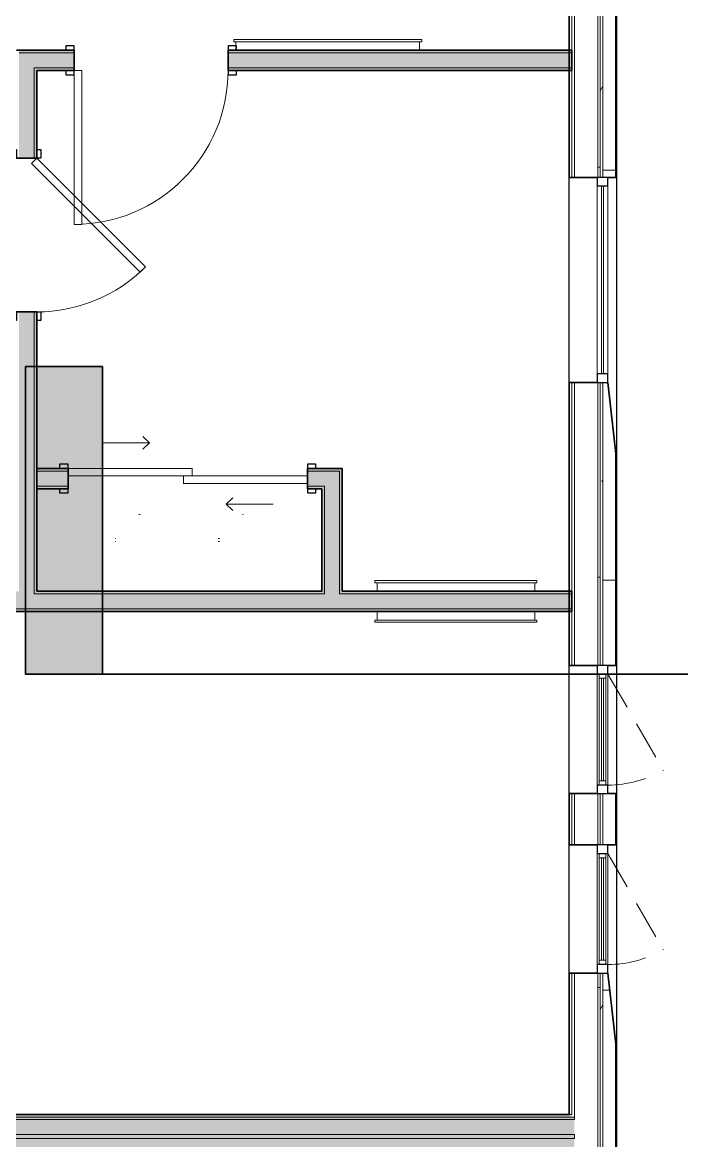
# Model space of a CAD drawing. Header units: inches. Extents: x 6 to 8416, y -388 to 6104.
# Drawn here: x 7813.6 to 7967.9, y 828.8 to 1090.6 of the extents above; entities that cross this region are included whole.
import ezdxf

# ---------------------------------------------------------------- set-up
doc = ezdxf.new("R2010")
doc.units = ezdxf.units.IN
doc.header["$MEASUREMENT"] = 0
doc.linetypes.add('Dot 1_16_', pattern=[24, 0, -24])
doc.linetypes.add('Hidden 3_16_', pattern=[13.5, 9, -4.5])
for name, color, linetype, lineweight in [('A-DOOR', 31, 'Continuous', 18), ('A-DOOR-FRAM', 31, 'Continuous', 25), ('A-GLAZ', 151, 'Continuous', 25), ('A-GLAZ-SILL', 1, 'Continuous', 18), ('A-ROOM', 32, 'Continuous', 13), ('A-WALL', 113, 'Continuous', 25), ('A-WALL-PATT', 111, 'Continuous', 35), ('G-ANNO-SYMB', 111, 'Continuous', 13), ('I-WALL', 2, 'Continuous', 25), ('Q-CASE', 31, 'Continuous', 18), ('Q-SPCQ', 91, 'Continuous', 18)]:
    doc.layers.add(name, color=color, linetype=linetype, lineweight=lineweight)
pattern_1 = [(0, (4127.29, 0), (61.44, 15.36), [5.069, -41.011, 5.069, -41.011, -245.76]), (0, (4127.29, 0), (61.44, 15.36), [-92.16, 5.069, -87.091, 5.069, -41.011, -107.52]), (0, (4127.29, 0), (61.44, 15.36), [-230.4, 5.069, -25.651, 5.069, -71.731]), (120, (4150.33, 7.68), (-44.02215, 45.5286), [5.069, -41.011, 5.069, -41.011, -245.76]), (120, (4150.33, 7.68), (-44.02215, 45.5286), [-92.16, 5.069, -87.091, 5.069, -41.011, -107.52]), (120, (4150.33, 7.68), (-44.02215, 45.5286), [-230.4, 5.069, -25.651, 5.069, -71.731]), (240, (4158.01, 38.4), (-17.41785, -60.8886), [5.069, -41.011, 5.069, -41.011, -245.76]), (240, (4158.01, 38.4), (-17.41785, -60.8886), [-92.16, 5.069, -87.091, 5.069, -41.011, -107.52]), (240, (4158.01, 38.4), (-17.41785, -60.8886), [-230.4, 5.069, -25.651, 5.069, -71.731])]

# ---------------------------------------------------------------- blocks, each defined once
blk = doc.blocks.new('Unit-Single-Flush-ICC ADA-AM - 36_ x 84_-NR _U-BA _ BATH_-6560894-LEVEL 3 - PLAN Copy 1 Copy 1')
at = {"layer": 'A-DOOR'}
for p, q in [((16.76, -1.14), (-8.69, -26.59)), ((18, -2.38), (-7.46, -27.83)), ((16.76, -1.14), (18, -2.38)), ((-8.69, -26.59), (-7.46, -27.83))]:
    blk.add_line(p, q, dxfattribs=at)
at = {"layer": 'A-DOOR', "lineweight": 9}
blk.add_arc((18, -2.38), 36, 180, 225, dxfattribs=at)
at = {"layer": 'A-DOOR-FRAM'}
for p, q in [((-20, 2.38), (-20, 3.38)), ((-20, 3.38), (-18, 3.38)), ((-18, 3.38), (-18, 2.38)), ((18, 2.38), (18, 3.38)), ((18, 3.38), (20, 3.38)), ((20, 3.38), (20, 2.38)), ((-18, 2.38), (-20, 2.38)), ((20, 2.38), (18, 2.38)), ((-20, -2.38), (-18, -2.38)), ((-20, -3.37), (-20, -2.38)), ((-18, -2.38), (-18, -3.37)), ((18, -2.38), (20, -2.38)), ((18, -3.37), (18, -2.38)), ((20, -2.38), (20, -3.37)), ((-18, -3.37), (-20, -3.37)), ((20, -3.37), (18, -3.37))]:
    blk.add_line(p, q, dxfattribs=at)
at = {"layer": 'A-DOOR-FRAM', "lineweight": 18}
for p, q in [((-20, 3.38), (-18, 3.38)), ((-20, 3.38), (-20, 2.38)), ((-18, 3.38), (-18, 2.38)), ((18, 3.38), (20, 3.38)), ((18, 3.38), (18, 2.38)), ((20, 3.38), (20, 2.38)), ((-18, 2.38), (-20, 2.38)), ((20, 2.38), (18, 2.38)), ((-20, -3.37), (-20, -2.38)), ((-20, -2.38), (-18, -2.38)), ((-18, -3.37), (-18, -2.38)), ((18, -3.37), (18, -2.38)), ((18, -2.38), (18.38, -2.38)), ((18.38, -2.38), (20, -2.38)), ((20, -3.37), (20, -2.38)), ((-18, -3.37), (-20, -3.37)), ((20, -3.37), (18, -3.37))]:
    blk.add_line(p, q, dxfattribs=at)
blk = doc.blocks.new('Unit-Double-Sliding-Flush-ICC ADA-AM - 56_ x 84_-FG-NR __U-S2 _ SLIDING CLOSET_-5466156-LEVEL 3 - PLAN Copy 1 Copy 1')
at = {"layer": 'A-DOOR', "lineweight": 9}
for p, q in [((-20, 13.375), (-9, 13.375)), ((-10.5, 14.875), (-9, 13.375)), ((-9, 13.375), (-10.5, 11.875)), ((1, 7.375), (-28, 7.375)), ((-28, 7.375), (-28, 5.625)), ((-28, 5.625), (-1, 5.625)), ((-1, 5.625), (1, 5.625)), ((1, 5.625), (-1, 5.625)), ((-1, 3.875), (-1, 5.625)), ((1, 7.375), (1, 5.625)), ((28, 5.625), (1, 5.625)), ((28, 3.875), (28, 5.625)), ((-1, 3.875), (28, 3.875)), ((9, -1), (10.5, 0.5)), ((10.5, -2.5), (9, -1)), ((20, -1), (9, -1))]:
    blk.add_line(p, q, dxfattribs=at)
at = {"layer": 'A-DOOR'}
for p, q in [((1, 7.375), (-28, 7.375)), ((-28, 7.375), (-28, 5.625)), ((-28, 5.625), (1, 5.625)), ((28, 5.625), (-1, 5.625)), ((-1, 5.625), (-1, 3.875)), ((1, 5.625), (1, 7.375)), ((28, 3.875), (28, 5.625)), ((-1, 3.875), (28, 3.875))]:
    blk.add_line(p, q, dxfattribs=at)
at = {"layer": 'A-DOOR-FRAM'}
for p, q in [((-28, 8.375), (-30, 8.375)), ((-30, 8.375), (-30, 7.375)), ((-28, 7.375), (-28, 8.375)), ((30, 8.375), (28, 8.375)), ((28, 8.375), (28, 7.375)), ((30, 7.375), (30, 8.375)), ((-30, 7.375), (-28, 7.375)), ((28, 7.375), (30, 7.375)), ((-28, 2.625), (-30, 2.625)), ((-30, 2.625), (-30, 1.625)), ((-28, 1.625), (-28, 2.625)), ((30, 2.625), (28, 2.625)), ((28, 2.625), (28, 1.625)), ((30, 1.625), (30, 2.625)), ((-30, 1.625), (-28, 1.625)), ((28, 1.625), (30, 1.625))]:
    blk.add_line(p, q, dxfattribs=at)
at = {"layer": 'A-DOOR-FRAM', "lineweight": 18}
for p, q in [((-28, 8.375), (-30, 8.375)), ((-30, 8.375), (-30, 7.375)), ((-28, 8.375), (-28, 7.375)), ((30, 8.375), (28, 8.375)), ((28, 8.375), (28, 7.375)), ((30, 8.375), (30, 7.375)), ((-30, 7.375), (-28, 7.375)), ((28, 7.375), (30, 7.375)), ((-28, 2.625), (-30, 2.625)), ((-30, 2.625), (-30, 1.625)), ((-28, 2.625), (-28, 1.625)), ((30, 2.625), (28, 2.625)), ((28, 2.625), (28, 1.625)), ((30, 2.625), (30, 1.625)), ((-30, 1.625), (-28, 1.625)), ((28, 1.625), (30, 1.625))]:
    blk.add_line(p, q, dxfattribs=at)
blk = doc.blocks.new('CW Closet Shelf-AM - CW Closet Shelf-AM-5481446-LEVEL 3 - PLAN Copy 1 Copy 1')
at = {"layer": 'Q-CASE', "linetype": 'Dot 1_16_', "lineweight": 9}
for p, q in [((-32.64, -42), (-32.64, -24)), ((-32.64, -24), (34.11, -24)), ((34.11, -24), (34.11, -42)), ((-32.64, -35.62), (34.11, -35.62)), ((-32.64, -36.37), (34.11, -36.37)), ((34.11, -42), (-32.64, -42))]:
    blk.add_line(p, q, dxfattribs=at)
blk = doc.blocks.new('Unit-Single-Flush-ICC ADA-AM - 36_ x 84_-NR _U-BE _ BED_-V193-LEVEL 3 - PLAN Copy 1 Copy 1')
at = {"layer": 'A-DOOR'}
for p, q in [((16.25, 38.38), (18, 38.38)), ((16.25, 2.37), (16.25, 38.38)), ((18, 2.37), (18, 38.38)), ((16.25, 2.37), (18, 2.37))]:
    blk.add_line(p, q, dxfattribs=at)
at = {"layer": 'A-DOOR', "lineweight": 9}
blk.add_arc((18, 2.37), 36, 90, 180, dxfattribs=at)
at = {"layer": 'A-DOOR-FRAM'}
for p, q in [((-18, 3.37), (-20, 3.37)), ((-20, 3.37), (-20, 2.37)), ((-18, 2.37), (-18, 3.37)), ((20, 3.37), (18, 3.37)), ((18, 3.37), (18, 2.37)), ((20, 2.37), (20, 3.37)), ((-20, 2.37), (-18, 2.37)), ((18, 2.37), (20, 2.37)), ((-18, -2.38), (-20, -2.38)), ((-20, -2.38), (-20, -3.38)), ((-18, -3.38), (-18, -2.38)), ((20, -2.38), (18, -2.38)), ((18, -2.38), (18, -3.38)), ((20, -3.38), (20, -2.38)), ((-20, -3.38), (-18, -3.38)), ((18, -3.38), (20, -3.38))]:
    blk.add_line(p, q, dxfattribs=at)
at = {"layer": 'A-DOOR-FRAM', "lineweight": 18}
for p, q in [((-18, 3.37), (-20, 3.37)), ((-20, 3.37), (-20, 2.37)), ((-18, 3.37), (-18, 2.37)), ((20, 3.37), (18, 3.37)), ((18, 3.37), (18, 2.37)), ((20, 3.37), (20, 2.37)), ((-20, 2.37), (-18, 2.37)), ((18, 2.37), (20, 2.37)), ((-20, -3.38), (-20, -2.38)), ((-18, -2.38), (-19.84, -2.38)), ((-18, -3.38), (-18, -2.38)), ((18, -3.38), (18, -2.38)), ((20, -2.38), (18, -2.38)), ((20, -3.38), (20, -2.38)), ((-19.84, -3.38), (-18, -3.38)), ((18, -3.38), (20, -3.38))]:
    blk.add_line(p, q, dxfattribs=at)
blk = doc.blocks.new('FR TV-AM - 50_-V549-LEVEL 3 - PLAN Copy 1 Copy 1')
at = {"layer": 'Q-SPCQ'}
for p, q in [((23.59, 0), (-19.25, 0)), ((-19.25, 0), (-19.25, -2)), ((23.75, -0.92), (23.75, 0)), ((-19.25, -2), (-19.75, -2)), ((-19.75, -2), (-19.75, -2.5)), ((-19.75, -2.5), (24.25, -2.5)), ((-19.75, -2.5), (24.25, -2.5)), ((-19.25, -2), (23.75, -2)), ((23.75, -2), (23.75, -1)), ((24.25, -2), (23.75, -2)), ((24.25, -2.5), (24.25, -2))]:
    blk.add_line(p, q, dxfattribs=at)
blk = doc.blocks.new('FR TV-AM - 43_-V547-LEVEL 3 - PLAN Copy 1 Copy 1')
at = {"layer": 'Q-SPCQ'}
for p, q in [((20.7, 0), (-16.2, 0)), ((-16.2, 0), (-16.2, -2)), ((20.7, -2), (20.7, 0)), ((-16.2, -2), (-16.7, -2)), ((-16.7, -2), (-16.7, -2.5)), ((-16.7, -2.5), (21.2, -2.5)), ((-16.7, -2.5), (21.2, -2.5)), ((-16.2, -2), (20.7, -2)), ((21.2, -2), (20.7, -2)), ((21.2, -2.5), (21.2, -2))]:
    blk.add_line(p, q, dxfattribs=at)
blk = doc.blocks.new('1-2 WD Adaptive - 2_-6_x5_-0_-12420713-LEVEL 3 - PLAN Copy 1 Copy 1')
at = {"layer": 'A-GLAZ', "linetype": 'Hidden 3_16_', "lineweight": 9}
blk.add_line((-13, 3.53125), (9.51666, 16.53125), dxfattribs=at)
at = {"layer": 'A-GLAZ', "lineweight": 9}
for p, q in [((15, 5.53125), (-15, 5.53125)), ((-15, 5.53125), (15, 5.53125)), ((-15, 1.03125), (-15, 3.53125)), ((15, 3.53125), (-15, 3.53125)), ((13, 3.53125), (-13, 3.53125)), ((-13, 1.03125), (-13, 3.53125)), ((-13, 3.03125), (-12, 3.03125)), ((-12, 1.53125), (-12, 3.03125)), ((12, 3.03125), (13, 3.03125)), ((12, 3.03125), (12, 1.53125)), ((13, 3.53125), (13, 1.03125)), ((15, 1.03125), (15, 3.53125)), ((-15, 1.03125), (15, 1.03125)), ((-13, 1.53125), (-12, 1.53125)), ((-13, 1.03125), (13, 1.03125)), ((-12, 2.53125), (12, 2.53125)), ((-12, 2.03125), (-12, 2.53125)), ((12, 2.03125), (-12, 2.03125)), ((12, 2.53125), (12, 2.03125)), ((12, 1.53125), (13, 1.53125)), ((-15, -5.53125), (15, -5.53125)), ((15, -5.53125), (-15, -5.53125))]:
    blk.add_line(p, q, dxfattribs=at)
at = {"layer": 'A-GLAZ'}
for p, q in [((-13, 3.53125), (-15, 3.53125)), ((-15, 3.53125), (-15, 1.03125)), ((-13, 1.03125), (-13, 3.53125)), ((13, 3.53125), (13, 1.03125)), ((15, 3.53125), (13, 3.53125)), ((15, 1.03125), (15, 3.53125)), ((-15, 1.03125), (-13, 1.03125)), ((13, 1.03125), (15, 1.03125))]:
    blk.add_line(p, q, dxfattribs=at)
at = {"layer": 'A-GLAZ', "lineweight": 18}
for p, q in [((12, 2.53125), (-12, 2.53125)), ((-12, 2.53125), (-12, 2.03125)), ((-12, 2.03125), (12, 2.03125)), ((12, 2.03125), (12, 2.53125))]:
    blk.add_line(p, q, dxfattribs=at)
at = {"layer": 'A-GLAZ', "linetype": 'Hidden 3_16_', "lineweight": 9}
blk.add_arc((-13, 3.53125), 26, 0, 30, dxfattribs=at)
at = {"layer": 'A-GLAZ-SILL'}
for p, q in [((-12, 3.03125), (-13, 3.03125)), ((-13, 3.03125), (-13, 1.53125)), ((12, 3.03125), (-12, 3.03125)), ((-12, 1.53125), (-12, 3.03125)), ((12, 3.03125), (12, 1.53125)), ((13, 3.03125), (12, 3.03125)), ((13, 1.53125), (13, 3.03125)), ((-13, 1.53125), (-12, 1.53125)), ((12, 1.53125), (-12, 1.53125)), ((12, 1.53125), (13, 1.53125))]:
    blk.add_line(p, q, dxfattribs=at)
blk = doc.blocks.new('1-2 WD Adaptive-Recess-TS - 2_-6_x5_-0_ - 1_-6_ Recess L-19713989-LEVEL 3 - PLAN Copy 1 Copy 1')
at = {"layer": 'A-GLAZ', "linetype": 'Hidden 3_16_', "lineweight": 9}
blk.add_line((-13, 3.53125), (9.51666, 16.53125), dxfattribs=at)
at = {"layer": 'A-GLAZ', "lineweight": 9}
for p, q in [((33, 5.53125), (-15, 5.53125)), ((-15, 5.53125), (33, 5.53125)), ((-15, 1.03125), (-15, 3.53125)), ((15, 3.53125), (-15, 3.53125)), ((13, 3.53125), (-13, 3.53125)), ((-13, 1.03125), (-13, 3.53125)), ((-13, 3.03125), (-12, 3.03125)), ((-12, 1.53125), (-12, 3.03125)), ((12, 3.03125), (13, 3.03125)), ((12, 3.03125), (12, 1.53125)), ((13, 3.53125), (13, 1.03125)), ((15, 1.03125), (15, 3.53125)), ((-15, 1.03125), (15, 1.03125)), ((-13, 1.53125), (-12, 1.53125)), ((-13, 1.03125), (13, 1.03125)), ((-12, 2.53125), (12, 2.53125)), ((-12, 2.03125), (-12, 2.53125)), ((12, 2.03125), (-12, 2.03125)), ((12, 2.53125), (12, 2.03125)), ((12, 1.53125), (13, 1.53125)), ((-15, -5.53125), (15, -5.53125)), ((15, -5.53125), (-15, -5.53125))]:
    blk.add_line(p, q, dxfattribs=at)
at = {"layer": 'A-GLAZ'}
for p, q in [((-13, 3.53125), (-15, 3.53125)), ((-15, 3.53125), (-15, 1.03125)), ((-13, 1.03125), (-13, 3.53125)), ((13, 3.53125), (13, 1.03125)), ((15, 3.53125), (13, 3.53125)), ((15, 1.03125), (15, 3.53125)), ((-15, 1.03125), (-13, 1.03125)), ((13, 1.03125), (15, 1.03125))]:
    blk.add_line(p, q, dxfattribs=at)
at = {"layer": 'A-GLAZ', "lineweight": 18}
for p, q in [((12, 2.53125), (-12, 2.53125)), ((-12, 2.53125), (-12, 2.03125)), ((-12, 2.03125), (12, 2.03125)), ((12, 2.03125), (12, 2.53125))]:
    blk.add_line(p, q, dxfattribs=at)
at = {"layer": 'A-GLAZ', "linetype": 'Hidden 3_16_', "lineweight": 9}
blk.add_arc((-13, 3.53125), 26, 0, 30, dxfattribs=at)
at = {"layer": 'A-GLAZ-SILL'}
for p, q in [((-12, 3.03125), (-13, 3.03125)), ((-13, 3.03125), (-13, 1.53125)), ((12, 3.03125), (-12, 3.03125)), ((-12, 1.53125), (-12, 3.03125)), ((12, 3.03125), (12, 1.53125)), ((13, 3.03125), (12, 3.03125)), ((13, 1.53125), (13, 3.03125)), ((-13, 1.53125), (-12, 1.53125)), ((12, 1.53125), (-12, 1.53125)), ((12, 1.53125), (13, 1.53125))]:
    blk.add_line(p, q, dxfattribs=at)
blk = doc.blocks.new('1-2 WD Adaptive-Recess-TS - 4_-0_x5_-0_ - 1_-6_ Recess L-12471009-LEVEL 3 - PLAN Copy 1 Copy 1')
at = {"layer": 'A-GLAZ', "lineweight": 9}
for p, q in [((42, 5.53125), (-24, 5.53125)), ((-24, 5.53125), (42, 5.53125)), ((-24, 1.03125), (-24, 3.53125)), ((24, 3.53125), (-24, 3.53125)), ((22, 3.53125), (-22, 3.53125)), ((-22, 1.03125), (-22, 3.53125)), ((22, 3.53125), (22, 1.03125)), ((24, 1.03125), (24, 3.53125)), ((-24, 1.03125), (24, 1.03125)), ((-22, 2.53125), (22, 2.53125)), ((22, 2.03125), (-22, 2.03125)), ((-22, 1.03125), (22, 1.03125)), ((-24, -5.53125), (24, -5.53125)), ((24, -5.53125), (-24, -5.53125))]:
    blk.add_line(p, q, dxfattribs=at)
at = {"layer": 'A-GLAZ'}
for p, q in [((-22, 3.53125), (-24, 3.53125)), ((-24, 3.53125), (-24, 1.03125)), ((-22, 1.03125), (-22, 3.53125)), ((22, 3.53125), (22, 1.03125)), ((24, 3.53125), (22, 3.53125)), ((24, 1.03125), (24, 3.53125)), ((-24, 1.03125), (-22, 1.03125)), ((22, 1.03125), (24, 1.03125))]:
    blk.add_line(p, q, dxfattribs=at)
at = {"layer": 'A-GLAZ', "lineweight": 18}
for p, q in [((22, 2.53125), (-22, 2.53125)), ((-22, 2.53125), (-22, 2.03125)), ((-22, 2.03125), (22, 2.03125)), ((22, 2.03125), (22, 2.53125))]:
    blk.add_line(p, q, dxfattribs=at)
blk = doc.blocks.new('Section - Rec_Vertical_3_64_ x 3_16_-800511-LEVEL 3 - PLAN Copy 1 Copy 1')
at = {"layer": 'G-ANNO-SYMB'}
blk.add_hatch(color=256, dxfattribs=at).paths.add_polyline_path([(0, 0.1875), (0, 0), (-0.046875, 0), (-0.046875, 0.1875)])
at = {"layer": 'G-ANNO-SYMB', "lineweight": 35}
for p, q in [((0, 0.1875), (-0.046875, 0.1875)), ((-0.046875, 0.1875), (-0.046875, 0)), ((0, 0), (0, 0.1875)), ((-0.046875, 0), (0, 0))]:
    blk.add_line(p, q, dxfattribs=at)

msp = doc.modelspace()

# ---------------------------------------------------------------- hatches: boundary and pattern name
at = {"layer": 'A-WALL-PATT', "lineweight": 9}
h = msp.add_hatch(dxfattribs=at)
h.set_pattern_fill('FP_44', color=256, style=0, pattern_type=2)
h.set_pattern_definition(pattern_1)
h.paths.add_polyline_path([(7952.41533733, 668.93577679), (7952.60283733, 668.93577679), (7952.60283733, 694.31077679), (7952.41533733, 695.99827679), (7952.41533733, 669.93577679)])
h.paths.add_polyline_path([(7952.41533733, 790.31077679), (7952.60283733, 790.31077679), (7952.60283733, 850.06077679), (7952.41533733, 851.74827679), (7952.41533733, 803.47356081)])
h.paths.add_polyline_path([(7952.60283733, 898.06077679), (7952.60283733, 910.06077679), (7952.41533733, 910.06077679), (7952.41533733, 898.06077679)])
h.paths.add_polyline_path([(7952.60283733, 940.06077679), (7952.60283733, 988.31077679), (7952.41533733, 989.99827679), (7952.41533733, 940.06077679)])
h.paths.add_polyline_path([(7952.41533733, 1054.31077679), (7952.60283733, 1054.31077679), (7952.60283733, 1108.06077679), (7952.41533733, 1108.06077679), (7952.41533733, 1079.01806081)])
h.paths.add_polyline_path([(7952.41533733, 1202.37327679), (7952.60283733, 1204.06077679), (7952.60283733, 1282.06077679), (7952.41533733, 1282.06077679), (7952.41533733, 1236.47206081)])
h.paths.add_polyline_path([(7952.41533733, 1330.06077679), (7952.60283733, 1330.06077679), (7952.60283733, 1348.06077679), (7952.41533733, 1350.87327679)])
h.paths.add_polyline_path([(7952.60283733, 1408.06077679), (7952.60283733, 1432.06077679), (7952.41533733, 1432.06077679), (7952.41533733, 1408.06077679)])
h.paths.add_polyline_path([(7952.41533733, 1462.06077679), (7952.60283733, 1462.06077679), (7952.60283733, 1534.06077679), (7952.41533733, 1534.06077679), (7952.41533733, 1472.65306081)])
h.paths.add_polyline_path([(7952.60283733, 1564.06077679), (7952.60283733, 1613.18577679), (7952.41533733, 1613.18577679), (7952.41533733, 1564.06077679)])
h = msp.add_hatch(dxfattribs=at)
h.set_pattern_fill('FP_45', color=256, style=0, pattern_type=2)
h.set_pattern_definition([(0, (4127.29, 0), (0, 48), []), (90, (4127.29, 0), (-48, 3e-15), [])])
h.paths.add_polyline_path([(7949.41533733, 669.93577679), (7952.41533733, 669.93577679), (7952.41533733, 695.99827679), (7950.60283733, 712.31077679), (7949.41533733, 712.31077679), (7949.41533733, 670.56077679)])
h.paths.add_polyline_path([(7949.41533733, 790.31077679), (7952.41533733, 790.31077679), (7952.41533733, 851.74827679), (7950.60283733, 868.06077679), (7949.41533733, 868.06077679), (7949.41533733, 803.47356081)])
h.paths.add_polyline_path([(7949.41533733, 898.06077679), (7952.41533733, 898.06077679), (7952.41533733, 910.06077679), (7949.41533733, 910.06077679)])
h.paths.add_polyline_path([(7949.41533733, 940.06077679), (7952.41533733, 940.06077679), (7952.41533733, 989.99827679), (7950.60283733, 1006.31077679), (7949.41533733, 1006.31077679), (7949.41533733, 941.24581081)])
h.paths.add_polyline_path([(7950.60283733, 1054.31077679), (7952.41533733, 1054.31077679), (7952.41533733, 1108.06077679), (7949.41533733, 1108.06077679), (7949.41533733, 1054.31077679)])
h.paths.add_polyline_path([(7949.41533733, 1186.06077679), (7950.60283733, 1186.06077679), (7952.41533733, 1202.37327679), (7952.41533733, 1282.06077679), (7949.41533733, 1282.06077679), (7949.41533733, 1197.10856081)])
h.paths.add_polyline_path([(7950.60283733, 1330.06077679), (7952.41533733, 1330.06077679), (7952.41533733, 1350.87327679), (7950.60283733, 1378.06077679), (7949.41533733, 1378.06077679), (7949.41533733, 1330.06077679)])
h.paths.add_polyline_path([(7949.41533733, 1408.06077679), (7952.41533733, 1408.06077679), (7952.41533733, 1432.06077679), (7949.41533733, 1432.06077679)])
h.paths.add_polyline_path([(7952.41533733, 1462.06077679), (7952.41533733, 1534.06077679), (7949.41533733, 1534.06077679), (7949.41533733, 1462.06077679), (7950.60283733, 1462.06077679)])
h.paths.add_polyline_path([(7950.60283733, 1564.06077679), (7952.41533733, 1564.06077679), (7952.41533733, 1610.18577679), (7949.41533733, 1610.18577679), (7949.41533733, 1564.06077679)])
h = msp.add_hatch(dxfattribs=at)
h.set_pattern_fill('FP_46', color=256, style=0, pattern_type=2)
h.set_pattern_definition([(0, (4127.3, 0), (0, 480), [480, 0, 0, 0]), (284.036, (4453.69, 96), (479.9937, -1440.0018), [98.955, -1880.136]), (284.036, (4434.49, 96), (479.9937, -1440.0018), [98.955, -1880.136]), (284.036, (4415.29, 96), (479.9937, -1440.0018), [98.955, -1880.136]), (284.036, (4165.69, 192), (479.9937, -1440.0018), [98.955, -1880.136]), (284.036, (4146.49, 192), (479.9937, -1440.0018), [98.955, -1880.136]), (284.036, (4127.29, 192), (479.9937, -1440.0018), [98.955, -1880.136]), (284.036, (4309.69, 288), (479.9937, -1440.0018), [98.955, -1880.136]), (284.036, (4290.49, 288), (479.9937, -1440.0018), [98.955, -1880.136]), (284.036, (4271.29, 288), (479.9937, -1440.0018), [98.955, -1880.136]), (284.036, (4453.69, 384), (479.9937, -1440.0018), [98.955, -1880.136]), (284.036, (4434.49, 384), (479.9937, -1440.0018), [98.955, -1880.136]), (284.036, (4415.29, 384), (479.9937, -1440.0018), [98.955, -1880.136]), (284.036, (4165.69, 480), (479.9937, -1440.0018), [98.955, -1880.136]), (284.036, (4146.49, 480), (479.9937, -1440.0018), [98.955, -1880.136]), (284.036, (4127.29, 480), (479.9937, -1440.0018), [98.955, -1880.136]), (0, (4127.3, 48), (0, 480), [480, 0, 0, 0]), (0, (4127.3, 96), (0, 480), [480, 0, 0, 0]), (0, (4127.3, 144), (0, 480), [480, 0, 0, 0]), (0, (4127.3, 192), (0, 480), [480, 0, 0, 0]), (0, (4127.3, 240), (0, 480), [480, 0, 0, 0]), (0, (4127.3, 288), (0, 480), [480, 0, 0, 0]), (0, (4127.3, 336), (0, 480), [480, 0, 0, 0]), (0, (4127.3, 384), (0, 480), [480, 0, 0, 0]), (0, (4127.3, 432), (0, 480), [480, 0, 0, 0])])
h.paths.add_polyline_path([(7948.79033733, 671.06077679), (7948.79033733, 712.31077679), (7948.29033733, 712.31077679), (7948.29033733, 671.06077679)])
h.paths.add_polyline_path([(7948.79033733, 790.31077679), (7948.79033733, 868.06077679), (7948.29033733, 868.06077679), (7948.29033733, 790.31077679)])
h.paths.add_polyline_path([(7948.29033733, 898.06077679), (7948.79033733, 898.06077679), (7948.79033733, 910.06077679), (7948.29033733, 910.06077679)])
h.paths.add_polyline_path([(7948.79033733, 940.06077679), (7948.79033733, 1006.31077679), (7948.29033733, 1006.31077679), (7948.29033733, 940.06077679)])
h.paths.add_polyline_path([(7948.29033733, 1054.31077679), (7948.79033733, 1054.31077679), (7948.79033733, 1108.06077679), (7948.29033733, 1108.06077679), (7948.29033733, 1079.01806081)])
h.paths.add_polyline_path([(7948.79033733, 1186.06077679), (7948.79033733, 1282.06077679), (7948.29033733, 1282.06077679), (7948.29033733, 1186.06077679)])
h.paths.add_polyline_path([(7948.29033733, 1330.06077679), (7948.79033733, 1330.06077679), (7948.79033733, 1378.06077679), (7948.29033733, 1378.06077679), (7948.29033733, 1354.56256081)])
h.paths.add_polyline_path([(7948.79033733, 1408.06077679), (7948.79033733, 1432.06077679), (7948.29033733, 1432.06077679), (7948.29033733, 1408.06077679)])
h.paths.add_polyline_path([(7948.79033733, 1462.06077679), (7948.79033733, 1534.06077679), (7948.29033733, 1534.06077679), (7948.29033733, 1462.06077679)])
h.paths.add_polyline_path([(7948.29033733, 1564.06077679), (7948.79033733, 1564.06077679), (7948.79033733, 1609.06077679), (7948.29033733, 1609.06077679), (7948.29033733, 1590.74356081)])
h = msp.add_hatch(dxfattribs=at)
h.set_pattern_fill('FP_44', color=256, style=0, pattern_type=2)
h.set_pattern_definition(pattern_1)
h.paths.add_polyline_path([(7949.41533733, 670.56077679), (7949.41533733, 712.31077679), (7948.79033733, 712.31077679), (7948.79033733, 670.56077679)])
h.paths.add_polyline_path([(7948.79033733, 790.31077679), (7949.41533733, 790.31077679), (7949.41533733, 868.06077679), (7948.79033733, 868.06077679), (7948.79033733, 803.47356081)])
h.paths.add_polyline_path([(7948.79033733, 898.06077679), (7949.41533733, 898.06077679), (7949.41533733, 910.06077679), (7948.79033733, 910.06077679)])
h.paths.add_polyline_path([(7949.41533733, 940.06077679), (7949.41533733, 1006.31077679), (7948.79033733, 1006.31077679), (7948.79033733, 940.06077679)])
h.paths.add_polyline_path([(7948.79033733, 1054.31077679), (7949.41533733, 1054.31077679), (7949.41533733, 1108.06077679), (7948.79033733, 1108.06077679), (7948.79033733, 1079.01806081)])
h.paths.add_polyline_path([(7949.41533733, 1186.06077679), (7949.41533733, 1282.06077679), (7948.79033733, 1282.06077679), (7948.79033733, 1186.06077679)])
h.paths.add_polyline_path([(7949.41533733, 1330.06077679), (7949.41533733, 1378.06077679), (7948.79033733, 1378.06077679), (7948.79033733, 1330.06077679)])
h.paths.add_polyline_path([(7948.79033733, 1408.06077679), (7949.41533733, 1408.06077679), (7949.41533733, 1432.06077679), (7948.79033733, 1432.06077679)])
h.paths.add_polyline_path([(7949.41533733, 1462.06077679), (7949.41533733, 1534.06077679), (7948.79033733, 1534.06077679), (7948.79033733, 1462.06077679)])
h.paths.add_polyline_path([(7948.79033733, 1564.06077679), (7949.41533733, 1564.06077679), (7949.41533733, 1609.56077679), (7948.79033733, 1609.56077679), (7948.79033733, 1590.74356081)])
h = msp.add_hatch(dxfattribs=at)
h.set_pattern_fill('FP_44', color=256, style=0, pattern_type=2)
h.set_pattern_definition(pattern_1)
h.paths.add_polyline_path([(7942.16533733, 677.81077679), (7942.16533733, 712.31077679), (7941.54033733, 712.31077679), (7941.54033733, 677.81077679)])
h.paths.add_polyline_path([(7942.16533733, 790.31077679), (7942.16533733, 825.18577679), (7941.54033733, 825.18577679), (7941.54033733, 790.31077679)])
h.paths.add_polyline_path([(7941.54033733, 834.93577679), (7942.16533733, 834.93577679), (7942.16533733, 868.06077679), (7941.54033733, 868.06077679), (7941.54033733, 842.83706081)])
h.paths.add_polyline_path([(7942.16533733, 898.06077679), (7942.16533733, 910.06077679), (7941.54033733, 910.06077679), (7941.54033733, 898.06077679)])
h.paths.add_polyline_path([(7941.54033733, 940.06077679), (7942.16533733, 940.06077679), (7942.16533733, 1006.31077679), (7941.54033733, 1006.31077679), (7941.54033733, 941.24581081)])
h.paths.add_polyline_path([(7941.54033733, 1054.31077679), (7942.16533733, 1054.31077679), (7942.16533733, 1108.06077679), (7941.54033733, 1108.06077679), (7941.54033733, 1079.01806081)])
h.paths.add_polyline_path([(7942.16533733, 1186.06077679), (7942.16533733, 1282.06077679), (7941.54033733, 1282.06077679), (7941.54033733, 1186.06077679)])
h.paths.add_polyline_path([(7942.16533733, 1330.06077679), (7942.16533733, 1378.06077679), (7941.54033733, 1378.06077679), (7941.54033733, 1330.06077679)])
h.paths.add_polyline_path([(7942.16533733, 1408.06077679), (7942.16533733, 1432.06077679), (7941.54033733, 1432.06077679), (7941.54033733, 1408.06077679)])
h.paths.add_polyline_path([(7942.16533733, 1462.06077679), (7942.16533733, 1534.06077679), (7941.54033733, 1534.06077679), (7941.54033733, 1462.06077679)])
h.paths.add_polyline_path([(7942.16533733, 1564.06077679), (7942.16533733, 1602.31077679), (7941.54033733, 1602.31077679), (7941.54033733, 1564.06077679)])
h = msp.add_hatch(dxfattribs=at)
h.set_pattern_fill('FP_44', color=256, style=0, pattern_type=2)
h.set_pattern_definition(pattern_1)
h.paths.add_polyline_path([(7942.16533733, 677.18577679), (7942.79033733, 677.18577679), (7942.79033733, 712.31077679), (7942.16533733, 712.31077679), (7942.16533733, 677.81077679)])
h.paths.add_polyline_path([(7942.16533733, 790.31077679), (7942.79033733, 790.31077679), (7942.79033733, 825.81077679), (7942.16533733, 825.81077679), (7942.16533733, 803.47356081)])
h.paths.add_polyline_path([(7942.79033733, 834.31077679), (7942.79033733, 868.06077679), (7942.16533733, 868.06077679), (7942.16533733, 834.31077679)])
h.paths.add_polyline_path([(7942.16533733, 898.06077679), (7942.79033733, 898.06077679), (7942.79033733, 910.06077679), (7942.16533733, 910.06077679)])
h.paths.add_polyline_path([(7942.16533733, 940.06077679), (7942.79033733, 940.06077679), (7942.79033733, 1006.31077679), (7942.16533733, 1006.31077679), (7942.16533733, 941.24581081)])
h.paths.add_polyline_path([(7942.16533733, 1054.31077679), (7942.79033733, 1054.31077679), (7942.79033733, 1108.06077679), (7942.16533733, 1108.06077679), (7942.16533733, 1079.01806081)])
h.paths.add_polyline_path([(7942.79033733, 1186.06077679), (7942.79033733, 1282.06077679), (7942.16533733, 1282.06077679), (7942.16533733, 1186.06077679)])
h.paths.add_polyline_path([(7942.16533733, 1330.06077679), (7942.79033733, 1330.06077679), (7942.79033733, 1378.06077679), (7942.16533733, 1378.06077679), (7942.16533733, 1354.56256081)])
h.paths.add_polyline_path([(7942.16533733, 1408.06077679), (7942.79033733, 1408.06077679), (7942.79033733, 1432.06077679), (7942.16533733, 1432.06077679)])
h.paths.add_polyline_path([(7942.79033733, 1462.06077679), (7942.79033733, 1534.06077679), (7942.16533733, 1534.06077679), (7942.16533733, 1462.06077679)])
h.paths.add_polyline_path([(7942.79033733, 1564.06077679), (7942.79033733, 1602.93577679), (7942.16533733, 1602.93577679), (7942.16533733, 1564.06077679)])
at = {"layer": 'A-WALL-PATT', "lineweight": 25, "transparency": 33554560}
h = msp.add_hatch(color=10, dxfattribs=at)
h.paths.add_polyline_path([(7942.16533733, 1083.43577679), (7942.16533733, 1084.06077679), (7861.70505558, 1084.06077679), (7861.70505558, 1083.43577679), (7918.98053685, 1083.43577679)])
h.paths.add_polyline_path([(7816.91533733, 1083.43577679), (7825.70505558, 1083.43577679), (7825.70505558, 1084.06077679), (7812.79033733, 1084.06077679), (7812.79033733, 1083.43577679), (7816.29033733, 1083.43577679)])
for points in [[(7816.29033733, 1059.18577679), (7816.91533733, 1059.18577679), (7816.91533733, 1079.93577679), (7816.29033733, 1079.93577679), (7816.29033733, 1079.01806081)], [(7887.79033733, 957.43577679), (7888.41533733, 957.43577679), (7888.41533733, 986.18577679), (7887.79033733, 986.18577679), (7887.79033733, 960.92756081)]]:
    msp.add_hatch(color=10, dxfattribs=at).paths.add_polyline_path(points)
at = {"layer": 'A-WALL-PATT', "transparency": 33554560}
h = msp.add_hatch(color=10, dxfattribs=at)
h.paths.add_polyline_path([(7942.16533733, 1079.31077679), (7942.16533733, 1079.93577679), (7861.70505558, 1079.93577679), (7861.70505558, 1079.31077679), (7918.98053685, 1079.31077679)])
h.paths.add_polyline_path([(7816.91533733, 1079.31077679), (7825.70505558, 1079.31077679), (7825.70505558, 1079.93577679), (7816.91533733, 1079.93577679)])
at = {"layer": 'A-WALL-PATT', "lineweight": 25, "transparency": 33554560}
h = msp.add_hatch(color=10, dxfattribs=at)
h.paths.add_polyline_path([(7816.91533733, 957.43577679), (7816.91533733, 1022.81077679), (7816.29033733, 1022.81077679), (7816.29033733, 957.43577679)])
h.paths.add_polyline_path([(7816.91533733, 1058.81077679), (7816.91533733, 1059.18577679), (7816.29033733, 1059.18577679), (7816.29033733, 1058.81077679)])
h = msp.add_hatch(color=10, dxfattribs=at)
h.paths.add_polyline_path([(7816.91533733, 985.56077679), (7824.29033733, 985.56077679), (7824.29033733, 986.18577679), (7816.91533733, 986.18577679)])
h.paths.add_polyline_path([(7883.66533733, 985.56077679), (7887.79033733, 985.56077679), (7887.79033733, 986.18577679), (7880.29033733, 986.18577679), (7880.29033733, 985.56077679)])
at = {"layer": 'A-WALL-PATT', "transparency": 33554560}
h = msp.add_hatch(color=10, dxfattribs=at)
h.paths.add_polyline_path([(7816.91533733, 981.43577679), (7824.29033733, 981.43577679), (7824.29033733, 982.06077679), (7816.91533733, 982.06077679)])
h.paths.add_polyline_path([(7883.66533733, 981.43577679), (7883.66533733, 982.06077679), (7880.29033733, 982.06077679), (7880.29033733, 981.43577679)])
msp.add_hatch(color=10, dxfattribs=at).paths.add_polyline_path([(7883.66533733, 957.43577679), (7884.29033733, 957.43577679), (7884.29033733, 982.06077679), (7883.66533733, 982.06077679), (7883.66533733, 960.92756081)])
at = {"layer": 'A-WALL-PATT', "lineweight": 25, "transparency": 33554560}
h = msp.add_hatch(color=10, dxfattribs=at)
h.paths.add_polyline_path([(7699.29033733, 956.81077679), (7699.29033733, 957.43577679), (7695.91533733, 957.43577679), (7695.91533733, 956.81077679)])
h.paths.add_polyline_path([(7735.29033733, 956.81077679), (7741.29033733, 956.81077679), (7741.29033733, 957.43577679), (7735.29033733, 957.43577679)])
h.paths.add_polyline_path([(7744.79033733, 956.81077679), (7749.29033733, 956.81077679), (7749.29033733, 957.43577679), (7744.79033733, 957.43577679)])
h.paths.add_polyline_path([(7752.79033733, 956.81077679), (7812.79033733, 956.81077679), (7812.79033733, 957.43577679), (7752.79033733, 957.43577679)])
h.paths.add_polyline_path([(7817.75303685, 956.81077679), (7884.29033733, 956.81077679), (7884.29033733, 957.43577679), (7816.29033733, 957.43577679), (7816.29033733, 956.81077679)])
h.paths.add_polyline_path([(7887.79033733, 956.81077679), (7942.16533733, 956.81077679), (7942.16533733, 957.43577679), (7887.79033733, 957.43577679)])
at = {"layer": 'A-WALL-PATT', "transparency": 33554560}
h = msp.add_hatch(color=10, dxfattribs=at)
h.paths.add_polyline_path([(7699.29033733, 952.68577679), (7699.29033733, 953.31077679), (7695.91533733, 953.31077679), (7695.91533733, 952.68577679)])
h.paths.add_polyline_path([(7735.29033733, 952.68577679), (7942.16533733, 952.68577679), (7942.16533733, 953.31077679), (7735.29033733, 953.31077679)])
at = {"layer": 'A-WALL-PATT'}
for points in [[(7942.16533733, 834.31077679), (7942.16533733, 834.93577679), (7797.16533733, 834.93577679), (7797.16533733, 834.31077679), (7941.54033733, 834.31077679)], [(7797.16533733, 833.81077679), (7942.79033733, 833.81077679), (7942.79033733, 834.31077679), (7797.16533733, 834.31077679)]]:
    msp.add_hatch(color=10, dxfattribs=at).paths.add_polyline_path(points)
at = {"layer": 'I-WALL', "transparency": 33554560}
for points in [[(7816.29033733, 1059.18577679), (7816.29033733, 1083.43577679), (7812.79033733, 1083.43577679), (7812.79033733, 1059.18577679)], [(7887.79033733, 956.81077679), (7887.79033733, 985.56077679), (7884.29033733, 985.56077679), (7884.29033733, 956.81077679)]]:
    msp.add_hatch(color=10, dxfattribs=at).paths.add_polyline_path(points)
h = msp.add_hatch(color=10, dxfattribs=at)
h.paths.add_polyline_path([(7942.16533733, 1079.93577679), (7942.16533733, 1083.43577679), (7861.70505558, 1083.43577679), (7861.70505558, 1079.93577679), (7918.98053685, 1079.93577679)])
h.paths.add_polyline_path([(7816.91533733, 1079.93577679), (7825.70505558, 1079.93577679), (7825.70505558, 1083.43577679), (7816.29033733, 1083.43577679), (7816.29033733, 1079.93577679)])
h = msp.add_hatch(color=10, dxfattribs=at)
h.paths.add_polyline_path([(7812.79033733, 956.81077679), (7816.29033733, 956.81077679), (7816.29033733, 1022.81077679), (7812.79033733, 1022.81077679), (7812.79033733, 957.43577679)])
h.paths.add_polyline_path([(7812.79033733, 1058.81077679), (7816.29033733, 1058.81077679), (7816.29033733, 1059.18577679), (7812.79033733, 1059.18577679)])
h = msp.add_hatch(color=10, dxfattribs=at)
h.paths.add_polyline_path([(7817.75303685, 982.06077679), (7824.29033733, 982.06077679), (7824.29033733, 985.56077679), (7816.91533733, 985.56077679), (7816.91533733, 982.06077679)])
h.paths.add_polyline_path([(7883.66533733, 982.06077679), (7884.29033733, 982.06077679), (7884.29033733, 985.56077679), (7880.29033733, 985.56077679), (7880.29033733, 982.06077679)])
h = msp.add_hatch(color=10, dxfattribs=at)
h.paths.add_polyline_path([(7695.91533733, 953.31077679), (7699.29033733, 953.31077679), (7699.29033733, 956.81077679), (7695.29033733, 956.81077679), (7695.29033733, 953.31077679)])
h.paths.add_polyline_path([(7735.29033733, 953.31077679), (7942.16533733, 953.31077679), (7942.16533733, 956.81077679), (7735.29033733, 956.81077679)])
at = {"layer": 'I-WALL'}
for points in [[(7817.75303685, 830.31077679), (7942.79033733, 830.31077679), (7942.79033733, 833.81077679), (7797.16533733, 833.81077679), (7797.16533733, 830.31077679)], [(7918.98053685, 829.31077679), (7942.79033733, 829.31077679), (7942.79033733, 830.31077679), (7797.16533733, 830.31077679), (7797.16533733, 829.31077679), (7851.49553685, 829.31077679)], [(7918.98053685, 825.81077679), (7942.79033733, 825.81077679), (7942.79033733, 829.31077679), (7797.16533733, 829.31077679), (7797.16533733, 825.81077679), (7851.49553685, 825.81077679)]]:
    msp.add_hatch(color=10, dxfattribs=at).paths.add_polyline_path(points)

# ---------------------------------------------------------------- linework, layer by layer
at = {"layer": 'A-ROOM', "lineweight": 9, "flags": 128}
msp.add_lwpolyline([(7941.54033733, 1602.31077679), (7666.41533733, 1602.31077679), (7666.41533733, 1568.93577679), (7656.41533733, 1568.93577679), (7656.41533733, 1030.81077679), (7656.91533733, 1030.81077679), (7656.91533733, 836.43577679), (7765.91533733, 836.43577679), (7765.91533733, 834.93577679), (7797.16533733, 834.93577679), (7941.54033733, 834.93577679)], close=True, dxfattribs=at)
at = {"layer": 'A-WALL', "lineweight": 35}
for p, q in [((7941.54033733, 1108.06077679), (7941.54033733, 1054.31077679)), ((7952.60283733, 1054.31077679), (7952.60283733, 1108.06077679)), ((7941.54033733, 1054.31077679), (7948.10283733, 1054.31077679)), ((7950.60283733, 1054.31077679), (7952.60283733, 1054.31077679)), ((7941.54033733, 1006.31077679), (7941.54033733, 940.06077679)), ((7948.10283733, 1006.31077679), (7941.54033733, 1006.31077679)), ((7952.60283733, 988.31077679), (7950.60283733, 1006.31077679)), ((7952.60283733, 940.06077679), (7952.60283733, 988.31077679)), ((7941.54033733, 940.06077679), (7948.10283733, 940.06077679)), ((7950.60283733, 940.06077679), (7952.60283733, 940.06077679)), ((7941.54033733, 910.06077679), (7941.54033733, 898.06077679)), ((7948.10283733, 910.06077679), (7941.54033733, 910.06077679)), ((7952.60283733, 910.06077679), (7950.60283733, 910.06077679)), ((7952.60283733, 898.06077679), (7952.60283733, 910.06077679)), ((7941.54033733, 898.06077679), (7948.10283733, 898.06077679)), ((7950.60283733, 898.06077679), (7952.60283733, 898.06077679)), ((7941.54033733, 868.06077679), (7941.54033733, 834.93577679)), ((7948.10283733, 868.06077679), (7941.54033733, 868.06077679)), ((7952.60283733, 850.06077679), (7950.60283733, 868.06077679)), ((7952.60283733, 790.31077679), (7952.60283733, 850.06077679))]:
    msp.add_line(p, q, dxfattribs=at)
at = {"layer": 'A-WALL', "lineweight": 9}
for p, q in [((7942.16533733, 1054.31077679), (7942.16533733, 1108.06077679)), ((7942.79033733, 1054.31077679), (7942.79033733, 1108.06077679)), ((7948.29033733, 1054.31077679), (7948.29033733, 1108.06077679)), ((7948.79033733, 1054.31077679), (7948.79033733, 1108.06077679)), ((7949.41533733, 1054.31077679), (7949.41533733, 1108.06077679)), ((7952.41533733, 1054.31077679), (7952.41533733, 1108.06077679)), ((7812.79033733, 1083.43577679), (7825.70505558, 1083.43577679)), ((7861.70505558, 1083.43577679), (7942.16533733, 1083.43577679)), ((7816.29033733, 1079.93577679), (7825.70505558, 1079.93577679)), ((7816.29033733, 1079.93577679), (7816.29033733, 1058.81077679)), ((7861.70505558, 1079.93577679), (7942.16533733, 1079.93577679)), ((7816.29033733, 1022.81077679), (7816.29033733, 956.81077679)), ((7942.16533733, 940.06077679), (7942.16533733, 1006.31077679)), ((7942.79033733, 940.06077679), (7942.79033733, 1006.31077679)), ((7948.29033733, 940.06077679), (7948.29033733, 1006.31077679)), ((7948.79033733, 940.06077679), (7948.79033733, 1006.31077679)), ((7949.41533733, 940.06077679), (7949.41533733, 1006.31077679)), ((7952.41533733, 940.06077679), (7952.41533733, 989.99827679)), ((7816.91533733, 985.56077679), (7824.29033733, 985.56077679)), ((7880.29033733, 985.56077679), (7887.79033733, 985.56077679)), ((7887.79033733, 985.56077679), (7887.79033733, 956.81077679)), ((7816.91533733, 982.06077679), (7824.29033733, 982.06077679)), ((7880.29033733, 982.06077679), (7884.29033733, 982.06077679)), ((7884.29033733, 982.06077679), (7884.29033733, 956.81077679)), ((7816.29033733, 956.81077679), (7884.29033733, 956.81077679)), ((7887.79033733, 956.81077679), (7942.16533733, 956.81077679)), ((7735.29033733, 953.31077679), (7942.16533733, 953.31077679)), ((7942.16533733, 898.06077679), (7942.16533733, 910.06077679)), ((7942.79033733, 898.06077679), (7942.79033733, 910.06077679)), ((7948.29033733, 898.06077679), (7948.29033733, 910.06077679)), ((7948.79033733, 898.06077679), (7948.79033733, 910.06077679)), ((7949.41533733, 898.06077679), (7949.41533733, 910.06077679)), ((7952.41533733, 898.06077679), (7952.41533733, 910.06077679)), ((7942.16533733, 834.93577679), (7942.16533733, 868.06077679)), ((7942.79033733, 868.06077679), (7942.79033733, 833.81077679)), ((7948.29033733, 790.31077679), (7948.29033733, 868.06077679)), ((7948.79033733, 790.31077679), (7948.79033733, 868.06077679)), ((7949.41533733, 790.31077679), (7949.41533733, 868.06077679)), ((7952.41533733, 790.31077679), (7952.41533733, 851.74827679)), ((7942.79033733, 834.31077679), (7765.91533733, 834.31077679)), ((7942.79033733, 833.81077679), (7765.91533733, 833.81077679)), ((7942.16533733, 834.93577679), (7941.54033733, 834.93577679)), ((7942.79033733, 830.31077679), (7655.79033733, 830.31077679)), ((7942.79033733, 829.31077679), (7942.79033733, 830.31077679)), ((7942.79033733, 829.31077679), (7655.79033733, 829.31077679))]:
    msp.add_line(p, q, dxfattribs=at)
at = {"layer": 'A-WALL'}
for p, q in [((7941.54033733, 1006.31077679), (7941.54033733, 1054.31077679)), ((7952.60283733, 1054.31077679), (7952.60283733, 988.31077679)), ((7941.54033733, 910.06077679), (7941.54033733, 940.06077679)), ((7952.60283733, 940.06077679), (7952.60283733, 910.06077679)), ((7941.54033733, 868.06077679), (7941.54033733, 898.06077679)), ((7952.60283733, 898.06077679), (7952.60283733, 850.06077679))]:
    msp.add_line(p, q, dxfattribs=at)
at = {"layer": 'G-ANNO-SYMB', "lineweight": 35}
msp.add_line((8183.83716206, 938.01119831), (7832.32941438, 938.01119831), dxfattribs=at)
at = {"layer": 'I-WALL', "lineweight": 35}
for p, q in [((7825.70505558, 1084.06077679), (7812.16533733, 1084.06077679)), ((7825.70505558, 1079.31077679), (7825.70505558, 1084.06077679)), ((7942.16533733, 1084.06077679), (7861.70505558, 1084.06077679)), ((7861.70505558, 1084.06077679), (7861.70505558, 1079.31077679)), ((7942.16533733, 1079.31077679), (7942.16533733, 1084.06077679)), ((7816.91533733, 1079.31077679), (7825.70505558, 1079.31077679)), ((7816.91533733, 1058.81077679), (7816.91533733, 1079.31077679)), ((7861.70505558, 1079.31077679), (7942.16533733, 1079.31077679)), ((7812.16533733, 1058.81077679), (7816.91533733, 1058.81077679)), ((7816.91533733, 1022.81077679), (7812.16533733, 1022.81077679)), ((7816.91533733, 957.43577679), (7816.91533733, 1022.81077679)), ((7824.29033733, 986.18577679), (7816.91533733, 986.18577679)), ((7824.29033733, 981.43577679), (7824.29033733, 986.18577679)), ((7888.41533733, 986.18577679), (7880.29033733, 986.18577679)), ((7880.29033733, 986.18577679), (7880.29033733, 981.43577679)), ((7888.41533733, 957.43577679), (7888.41533733, 986.18577679)), ((7816.91533733, 981.43577679), (7824.29033733, 981.43577679)), ((7880.29033733, 981.43577679), (7883.66533733, 981.43577679)), ((7883.66533733, 981.43577679), (7883.66533733, 957.43577679)), ((7883.66533733, 957.43577679), (7816.91533733, 957.43577679)), ((7942.16533733, 957.43577679), (7888.41533733, 957.43577679)), ((7942.16533733, 952.68577679), (7942.16533733, 957.43577679)), ((7735.29033733, 952.68577679), (7942.16533733, 952.68577679)), ((7941.54033733, 834.93577679), (7765.91533733, 834.93577679))]:
    msp.add_line(p, q, dxfattribs=at)

# ---------------------------------------------------------------- block references
at = {"layer": 'A-DOOR'}
for name, p, rotation in [('Unit-Single-Flush-ICC ADA-AM - 36_ x 84_-NR _U-BE _ BED_-V193-LEVEL 3 - PLAN Copy 1 Copy 1', (7843.70505558, 1081.68577679), 180), ('Unit-Single-Flush-ICC ADA-AM - 36_ x 84_-NR _U-BA _ BATH_-6560894-LEVEL 3 - PLAN Copy 1 Copy 1', (7814.54033733, 1040.81077679), 89.99999999999878)]:
    msp.add_blockref(name, p, dxfattribs=dict(at, rotation=rotation))
msp.add_blockref('Unit-Double-Sliding-Flush-ICC ADA-AM - 56_ x 84_-FG-NR __U-S2 _ SLIDING CLOSET_-5466156-LEVEL 3 - PLAN Copy 1 Copy 1', (7852.29033733, 978.81077679), dxfattribs=at)
at = {"layer": 'A-GLAZ', "rotation": 269.9999999999999}
for name, p in [('1-2 WD Adaptive-Recess-TS - 4_-0_x5_-0_ - 1_-6_ Recess L-12471009-LEVEL 3 - PLAN Copy 1 Copy 1', (7947.07158733, 1030.31077679)), ('1-2 WD Adaptive - 2_-6_x5_-0_-12420713-LEVEL 3 - PLAN Copy 1 Copy 1', (7947.07158733, 925.06077679)), ('1-2 WD Adaptive-Recess-TS - 2_-6_x5_-0_ - 1_-6_ Recess L-19713989-LEVEL 3 - PLAN Copy 1 Copy 1', (7947.07158733, 883.06077679))]:
    msp.add_blockref(name, p, dxfattribs=at)
at = {"layer": 'G-ANNO-SYMB', "lineweight": 35, "xscale": 383.9999999999998, "yscale": 383.9999999999998, "zscale": 383.9999999999998}
msp.add_blockref('Section - Rec_Vertical_3_64_ x 3_16_-800511-LEVEL 3 - PLAN Copy 1 Copy 1', (7832.32941438, 938.01119831), dxfattribs=at)
at = {"layer": 'Q-CASE', "rotation": 180}
msp.add_blockref('CW Closet Shelf-AM - CW Closet Shelf-AM-5481446-LEVEL 3 - PLAN Copy 1 Copy 1', (7851.02804225, 933.43577679), dxfattribs=at)
at = {"layer": 'Q-SPCQ', "rotation": 180}
for name, p in [('FR TV-AM - 50_-V549-LEVEL 3 - PLAN Copy 1 Copy 1', (7887.29033733, 1084.06077679)), ('FR TV-AM - 43_-V547-LEVEL 3 - PLAN Copy 1 Copy 1', (7917.29033733, 957.43577679))]:
    msp.add_blockref(name, p, dxfattribs=at)
at = {"layer": 'Q-SPCQ'}
msp.add_blockref('FR TV-AM - 43_-V547-LEVEL 3 - PLAN Copy 1 Copy 1', (7912.79033733, 952.68577679), dxfattribs=at)

doc.saveas('drawing.dxf')
